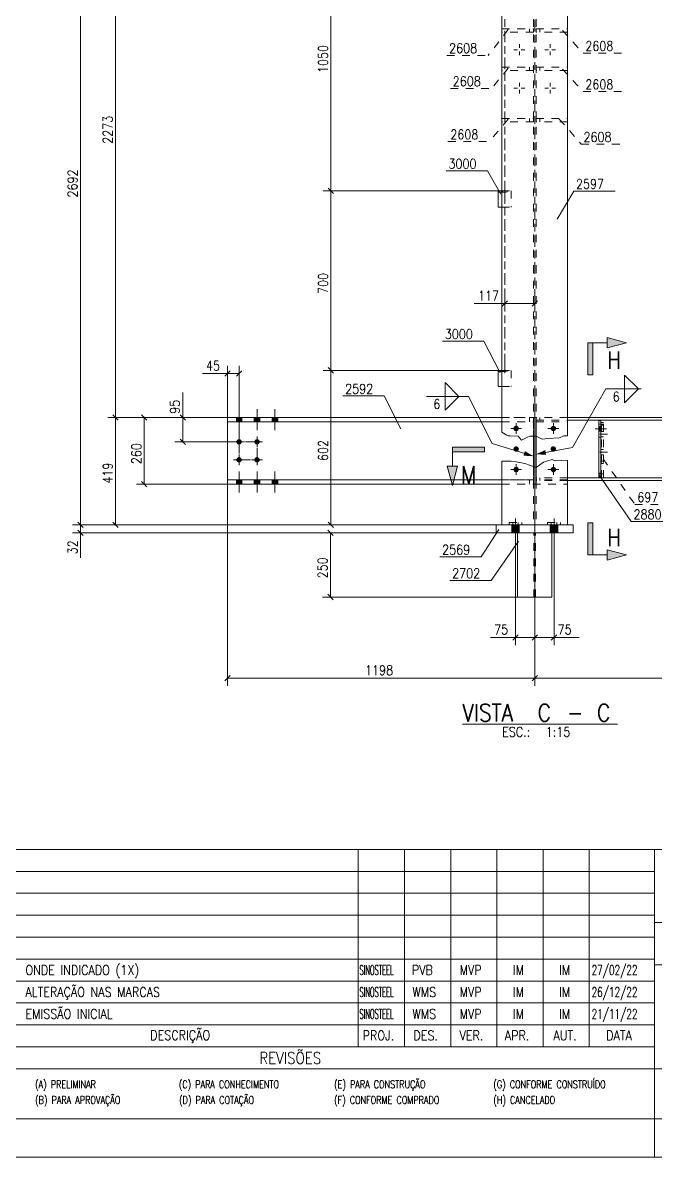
# Model space of a CAD drawing. Header units: millimetres. Extents: x 5 to 846, y 5 to 599.
# Drawn here: x 496.8 to 661.2, y 5 to 299.8 of the extents above; entities that cross this region are included whole.
import ezdxf

# ---------------------------------------------------------------- set-up
doc = ezdxf.new("R2010")
doc.units = ezdxf.units.MM
for name, pattern in [('XKITLINE00', [0]), ('XKITLINE02', [4, 2, -2]), ('XKITLINE06', [7, 3, -1, 2, -1])]:
    doc.linetypes.add(name, pattern=pattern)
for name, color, linetype, lineweight in [('Corte', 7, 'Continuous', 0), ('Cota', 4, 'Continuous', 0), ('Marca da peça', 2, 'Continuous', 0), ('Objeto gráfico', 3, 'Continuous', 0), ('Outro tipo de objeto', 7, 'Continuous', 0), ('Parafuso', 3, 'Continuous', 0), ('Peça', 2, 'Continuous', 0), ('Solda', 1, 'Continuous', 0)]:
    doc.layers.add(name, color=color, linetype=linetype, lineweight=lineweight)
doc.styles.add('ROMANS', font='ROMANS__.TTF')
doc.styles.add('SIMPLEX', font='SIMPLEX_.TTF')

msp = doc.modelspace()

# ---------------------------------------------------------------- hatches: boundary and pattern name
at = {"layer": 'Corte'}
for points in [[(644.92, 208.34), (643.67, 208.34), (643.67, 216.67)], [(644.92, 216.67), (644.92, 208.34), (643.67, 216.67)], [(653.67, 216.67), (648.67, 215.33), (648.67, 218.01)], [(608.46, 188.32), (608.46, 189.57), (616.79, 189.57)], [(616.79, 188.32), (608.46, 188.32), (616.79, 189.57)], [(608.46, 179.57), (607.12, 184.57), (609.8, 184.57)], [(644.92, 161.54), (643.67, 161.54), (643.67, 169.87)], [(644.92, 169.87), (644.92, 161.54), (643.67, 169.87)], [(653.67, 161.54), (648.67, 160.2), (648.67, 162.88)]]:
    msp.add_hatch(color=6, dxfattribs=at).paths.add_polyline_path(points, flags=17)
at = {"layer": 'Parafuso'}
for points in [[(552.31, 196.1), (552.31, 197.26), (553.71, 197.26), (553.71, 196.1)], [(552.31, 196.1), (552.31, 197.26), (553.71, 197.26), (553.71, 196.1)], [(556.98, 196.1), (556.98, 197.26), (558.38, 197.26), (558.38, 196.1)], [(556.98, 196.1), (556.98, 197.26), (558.38, 197.26), (558.38, 196.1)], [(561.65, 196.1), (561.65, 197.26), (563.05, 197.26), (563.05, 196.1)], [(561.65, 196.1), (561.65, 197.26), (563.05, 197.26), (563.05, 196.1)], [(624.31, 194.42), (624.32, 194.46), (624.32, 194.49), (624.33, 194.53), (624.33, 194.56), (624.34, 194.59), (624.35, 194.63), (624.37, 194.66), (624.38, 194.69), (624.4, 194.72), (624.41, 194.75), (624.43, 194.78), (624.45, 194.81), (624.47, 194.83), (624.49, 194.86), (624.52, 194.88), (624.54, 194.91), (624.57, 194.93), (624.6, 194.95), (624.62, 194.97), (624.65, 194.99), (624.68, 195.01), (624.71, 195.02), (624.75, 195.04), (624.78, 195.05), (624.81, 195.06), (624.84, 195.07), (624.88, 195.08), (624.91, 195.08), (624.94, 195.09), (624.98, 195.09), (625.01, 195.09), (625.05, 195.09), (625.08, 195.09), (625.12, 195.08), (625.15, 195.08), (625.18, 195.07), (625.22, 195.06), (625.25, 195.05), (625.28, 195.04), (625.31, 195.02), (625.34, 195.01), (625.37, 194.99), (625.4, 194.97), (625.43, 194.95), (625.46, 194.93), (625.48, 194.91), (625.51, 194.88), (625.53, 194.86), (625.55, 194.83), (625.58, 194.81), (625.6, 194.78), (625.61, 194.75), (625.63, 194.72), (625.65, 194.69), (625.66, 194.66), (625.67, 194.63), (625.68, 194.59), (625.69, 194.56), (625.7, 194.53), (625.71, 194.49), (625.71, 194.46), (625.71, 194.42), (625.71, 194.39), (625.71, 194.36), (625.71, 194.32), (625.71, 194.29), (625.7, 194.25), (625.69, 194.22), (625.68, 194.19), (625.67, 194.15), (625.66, 194.12), (625.65, 194.09), (625.63, 194.06), (625.61, 194.03), (625.6, 194), (625.58, 193.97), (625.55, 193.95), (625.53, 193.92), (625.51, 193.89), (625.48, 193.87), (625.46, 193.85), (625.43, 193.83), (625.4, 193.81), (625.37, 193.79), (625.34, 193.77), (625.31, 193.76), (625.28, 193.74), (625.25, 193.73), (625.22, 193.72), (625.18, 193.71), (625.15, 193.7), (625.12, 193.7), (625.08, 193.69), (625.05, 193.69), (625.01, 193.69), (624.98, 193.69), (624.94, 193.69), (624.91, 193.7), (624.88, 193.7), (624.84, 193.71), (624.81, 193.72), (624.78, 193.73), (624.75, 193.74), (624.71, 193.76), (624.68, 193.77), (624.65, 193.79), (624.62, 193.81), (624.6, 193.83), (624.57, 193.85), (624.54, 193.87), (624.52, 193.89), (624.49, 193.92), (624.47, 193.95), (624.45, 193.97), (624.43, 194), (624.41, 194.03), (624.4, 194.06), (624.38, 194.09), (624.37, 194.12), (624.35, 194.15), (624.34, 194.19), (624.33, 194.22), (624.33, 194.25), (624.32, 194.29), (624.32, 194.32), (624.31, 194.36), (624.31, 194.39)], [(633.98, 194.42), (633.98, 194.46), (633.99, 194.49), (633.99, 194.53), (634, 194.56), (634.01, 194.59), (634.02, 194.63), (634.03, 194.66), (634.05, 194.69), (634.06, 194.72), (634.08, 194.75), (634.1, 194.78), (634.12, 194.81), (634.14, 194.83), (634.16, 194.86), (634.19, 194.88), (634.21, 194.91), (634.24, 194.93), (634.26, 194.95), (634.29, 194.97), (634.32, 194.99), (634.35, 195.01), (634.38, 195.02), (634.41, 195.04), (634.44, 195.05), (634.48, 195.06), (634.51, 195.07), (634.54, 195.08), (634.58, 195.08), (634.61, 195.09), (634.65, 195.09), (634.68, 195.09), (634.71, 195.09), (634.75, 195.09), (634.78, 195.08), (634.82, 195.08), (634.85, 195.07), (634.88, 195.06), (634.92, 195.05), (634.95, 195.04), (634.98, 195.02), (635.01, 195.01), (635.04, 194.99), (635.07, 194.97), (635.1, 194.95), (635.12, 194.93), (635.15, 194.91), (635.18, 194.88), (635.2, 194.86), (635.22, 194.83), (635.24, 194.81), (635.26, 194.78), (635.28, 194.75), (635.3, 194.72), (635.31, 194.69), (635.33, 194.66), (635.34, 194.63), (635.35, 194.59), (635.36, 194.56), (635.37, 194.53), (635.37, 194.49), (635.38, 194.46), (635.38, 194.42), (635.38, 194.39), (635.38, 194.36), (635.38, 194.32), (635.37, 194.29), (635.37, 194.25), (635.36, 194.22), (635.35, 194.19), (635.34, 194.15), (635.33, 194.12), (635.31, 194.09), (635.3, 194.06), (635.28, 194.03), (635.26, 194), (635.24, 193.97), (635.22, 193.95), (635.2, 193.92), (635.18, 193.89), (635.15, 193.87), (635.12, 193.85), (635.1, 193.83), (635.07, 193.81), (635.04, 193.79), (635.01, 193.77), (634.98, 193.76), (634.95, 193.74), (634.92, 193.73), (634.88, 193.72), (634.85, 193.71), (634.82, 193.7), (634.78, 193.7), (634.75, 193.69), (634.71, 193.69), (634.68, 193.69), (634.65, 193.69), (634.61, 193.69), (634.58, 193.7), (634.54, 193.7), (634.51, 193.71), (634.48, 193.72), (634.44, 193.73), (634.41, 193.74), (634.38, 193.76), (634.35, 193.77), (634.32, 193.79), (634.29, 193.81), (634.26, 193.83), (634.24, 193.85), (634.21, 193.87), (634.19, 193.89), (634.16, 193.92), (634.14, 193.95), (634.12, 193.97), (634.1, 194), (634.08, 194.03), (634.06, 194.06), (634.05, 194.09), (634.03, 194.12), (634.02, 194.15), (634.01, 194.19), (634, 194.22), (633.99, 194.25), (633.99, 194.29), (633.98, 194.32), (633.98, 194.36), (633.98, 194.39)], [(647.05, 193.72), (646.51, 193.72), (646.51, 194.92), (647.05, 194.92)], [(553.05, 191.62), (553.08, 191.62), (553.12, 191.62), (553.15, 191.61), (553.18, 191.6), (553.22, 191.59), (553.25, 191.58), (553.28, 191.57), (553.31, 191.56), (553.34, 191.54), (553.37, 191.52), (553.4, 191.5), (553.43, 191.49), (553.46, 191.46), (553.48, 191.44), (553.51, 191.42), (553.53, 191.39), (553.55, 191.37), (553.58, 191.34), (553.6, 191.31), (553.61, 191.28), (553.63, 191.25), (553.65, 191.22), (553.66, 191.19), (553.67, 191.16), (553.68, 191.13), (553.69, 191.09), (553.7, 191.06), (553.71, 191.03), (553.71, 190.99), (553.71, 190.96), (553.71, 190.92), (553.71, 190.89), (553.71, 190.85), (553.71, 190.82), (553.7, 190.79), (553.69, 190.75), (553.68, 190.72), (553.67, 190.69), (553.66, 190.65), (553.65, 190.62), (553.63, 190.59), (553.61, 190.56), (553.6, 190.53), (553.58, 190.51), (553.55, 190.48), (553.53, 190.45), (553.51, 190.43), (553.48, 190.4), (553.46, 190.38), (553.43, 190.36), (553.4, 190.34), (553.37, 190.32), (553.34, 190.31), (553.31, 190.29), (553.28, 190.28), (553.25, 190.26), (553.22, 190.25), (553.18, 190.24), (553.15, 190.24), (553.12, 190.23), (553.08, 190.23), (553.05, 190.22), (553.01, 190.22), (552.98, 190.22), (552.94, 190.23), (552.91, 190.23), (552.88, 190.24), (552.84, 190.24), (552.81, 190.25), (552.78, 190.26), (552.75, 190.28), (552.71, 190.29), (552.68, 190.31), (552.65, 190.32), (552.62, 190.34), (552.6, 190.36), (552.57, 190.38), (552.54, 190.4), (552.52, 190.43), (552.49, 190.45), (552.47, 190.48), (552.45, 190.51), (552.43, 190.53), (552.41, 190.56), (552.4, 190.59), (552.38, 190.62), (552.37, 190.65), (552.35, 190.69), (552.34, 190.72), (552.33, 190.75), (552.33, 190.79), (552.32, 190.82), (552.32, 190.85), (552.31, 190.89), (552.31, 190.92), (552.31, 190.96), (552.32, 190.99), (552.32, 191.03), (552.33, 191.06), (552.33, 191.09), (552.34, 191.13), (552.35, 191.16), (552.37, 191.19), (552.38, 191.22), (552.4, 191.25), (552.41, 191.28), (552.43, 191.31), (552.45, 191.34), (552.47, 191.37), (552.49, 191.39), (552.52, 191.42), (552.54, 191.44), (552.57, 191.46), (552.6, 191.49), (552.62, 191.5), (552.65, 191.52), (552.68, 191.54), (552.71, 191.56), (552.75, 191.57), (552.78, 191.58), (552.81, 191.59), (552.84, 191.6), (552.88, 191.61), (552.91, 191.62), (552.94, 191.62), (552.98, 191.62), (553.01, 191.62)], [(557.71, 191.62), (557.75, 191.62), (557.78, 191.62), (557.82, 191.61), (557.85, 191.6), (557.88, 191.59), (557.92, 191.58), (557.95, 191.57), (557.98, 191.56), (558.01, 191.54), (558.04, 191.52), (558.07, 191.5), (558.1, 191.49), (558.12, 191.46), (558.15, 191.44), (558.18, 191.42), (558.2, 191.39), (558.22, 191.37), (558.24, 191.34), (558.26, 191.31), (558.28, 191.28), (558.3, 191.25), (558.31, 191.22), (558.33, 191.19), (558.34, 191.16), (558.35, 191.13), (558.36, 191.09), (558.37, 191.06), (558.37, 191.03), (558.38, 190.99), (558.38, 190.96), (558.38, 190.92), (558.38, 190.89), (558.38, 190.85), (558.37, 190.82), (558.37, 190.79), (558.36, 190.75), (558.35, 190.72), (558.34, 190.69), (558.33, 190.65), (558.31, 190.62), (558.3, 190.59), (558.28, 190.56), (558.26, 190.53), (558.24, 190.51), (558.22, 190.48), (558.2, 190.45), (558.18, 190.43), (558.15, 190.4), (558.12, 190.38), (558.1, 190.36), (558.07, 190.34), (558.04, 190.32), (558.01, 190.31), (557.98, 190.29), (557.95, 190.28), (557.92, 190.26), (557.88, 190.25), (557.85, 190.24), (557.82, 190.24), (557.78, 190.23), (557.75, 190.23), (557.71, 190.22), (557.68, 190.22), (557.65, 190.22), (557.61, 190.23), (557.58, 190.23), (557.54, 190.24), (557.51, 190.24), (557.48, 190.25), (557.44, 190.26), (557.41, 190.28), (557.38, 190.29), (557.35, 190.31), (557.32, 190.32), (557.29, 190.34), (557.26, 190.36), (557.24, 190.38), (557.21, 190.4), (557.19, 190.43), (557.16, 190.45), (557.14, 190.48), (557.12, 190.51), (557.1, 190.53), (557.08, 190.56), (557.06, 190.59), (557.05, 190.62), (557.03, 190.65), (557.02, 190.69), (557.01, 190.72), (557, 190.75), (556.99, 190.79), (556.99, 190.82), (556.98, 190.85), (556.98, 190.89), (556.98, 190.92), (556.98, 190.96), (556.98, 190.99), (556.99, 191.03), (556.99, 191.06), (557, 191.09), (557.01, 191.13), (557.02, 191.16), (557.03, 191.19), (557.05, 191.22), (557.06, 191.25), (557.08, 191.28), (557.1, 191.31), (557.12, 191.34), (557.14, 191.37), (557.16, 191.39), (557.19, 191.42), (557.21, 191.44), (557.24, 191.46), (557.26, 191.49), (557.29, 191.5), (557.32, 191.52), (557.35, 191.54), (557.38, 191.56), (557.41, 191.57), (557.44, 191.58), (557.48, 191.59), (557.51, 191.6), (557.54, 191.61), (557.58, 191.62), (557.61, 191.62), (557.65, 191.62), (557.68, 191.62)], [(624.31, 189.09), (624.32, 189.12), (624.32, 189.16), (624.33, 189.19), (624.33, 189.23), (624.34, 189.26), (624.35, 189.29), (624.37, 189.32), (624.38, 189.36), (624.4, 189.39), (624.41, 189.42), (624.43, 189.44), (624.45, 189.47), (624.47, 189.5), (624.49, 189.53), (624.52, 189.55), (624.54, 189.57), (624.57, 189.6), (624.6, 189.62), (624.62, 189.64), (624.65, 189.66), (624.68, 189.67), (624.71, 189.69), (624.75, 189.7), (624.78, 189.72), (624.81, 189.73), (624.84, 189.74), (624.88, 189.74), (624.91, 189.75), (624.94, 189.75), (624.98, 189.76), (625.01, 189.76), (625.05, 189.76), (625.08, 189.75), (625.12, 189.75), (625.15, 189.74), (625.18, 189.74), (625.22, 189.73), (625.25, 189.72), (625.28, 189.7), (625.31, 189.69), (625.34, 189.67), (625.37, 189.66), (625.4, 189.64), (625.43, 189.62), (625.46, 189.6), (625.48, 189.57), (625.51, 189.55), (625.53, 189.53), (625.55, 189.5), (625.58, 189.47), (625.6, 189.44), (625.61, 189.42), (625.63, 189.39), (625.65, 189.36), (625.66, 189.32), (625.67, 189.29), (625.68, 189.26), (625.69, 189.23), (625.7, 189.19), (625.71, 189.16), (625.71, 189.12), (625.71, 189.09), (625.71, 189.06), (625.71, 189.02), (625.71, 188.99), (625.71, 188.95), (625.7, 188.92), (625.69, 188.89), (625.68, 188.85), (625.67, 188.82), (625.66, 188.79), (625.65, 188.76), (625.63, 188.73), (625.61, 188.7), (625.6, 188.67), (625.58, 188.64), (625.55, 188.61), (625.53, 188.59), (625.51, 188.56), (625.48, 188.54), (625.46, 188.51), (625.43, 188.49), (625.4, 188.47), (625.37, 188.46), (625.34, 188.44), (625.31, 188.42), (625.28, 188.41), (625.25, 188.4), (625.22, 188.39), (625.18, 188.38), (625.15, 188.37), (625.12, 188.36), (625.08, 188.36), (625.05, 188.36), (625.01, 188.36), (624.98, 188.36), (624.94, 188.36), (624.91, 188.36), (624.88, 188.37), (624.84, 188.38), (624.81, 188.39), (624.78, 188.4), (624.75, 188.41), (624.71, 188.42), (624.68, 188.44), (624.65, 188.46), (624.62, 188.47), (624.6, 188.49), (624.57, 188.51), (624.54, 188.54), (624.52, 188.56), (624.49, 188.59), (624.47, 188.61), (624.45, 188.64), (624.43, 188.67), (624.41, 188.7), (624.4, 188.73), (624.38, 188.76), (624.37, 188.79), (624.35, 188.82), (624.34, 188.85), (624.33, 188.89), (624.33, 188.92), (624.32, 188.95), (624.32, 188.99), (624.31, 189.02), (624.31, 189.06)], [(633.98, 189.09), (633.98, 189.12), (633.99, 189.16), (633.99, 189.19), (634, 189.23), (634.01, 189.26), (634.02, 189.29), (634.03, 189.32), (634.05, 189.36), (634.06, 189.39), (634.08, 189.42), (634.1, 189.44), (634.12, 189.47), (634.14, 189.5), (634.16, 189.53), (634.19, 189.55), (634.21, 189.57), (634.24, 189.6), (634.26, 189.62), (634.29, 189.64), (634.32, 189.66), (634.35, 189.67), (634.38, 189.69), (634.41, 189.7), (634.44, 189.72), (634.48, 189.73), (634.51, 189.74), (634.54, 189.74), (634.58, 189.75), (634.61, 189.75), (634.65, 189.76), (634.68, 189.76), (634.71, 189.76), (634.75, 189.75), (634.78, 189.75), (634.82, 189.74), (634.85, 189.74), (634.88, 189.73), (634.92, 189.72), (634.95, 189.7), (634.98, 189.69), (635.01, 189.67), (635.04, 189.66), (635.07, 189.64), (635.1, 189.62), (635.12, 189.6), (635.15, 189.57), (635.18, 189.55), (635.2, 189.53), (635.22, 189.5), (635.24, 189.47), (635.26, 189.44), (635.28, 189.42), (635.3, 189.39), (635.31, 189.36), (635.33, 189.32), (635.34, 189.29), (635.35, 189.26), (635.36, 189.23), (635.37, 189.19), (635.37, 189.16), (635.38, 189.12), (635.38, 189.09), (635.38, 189.06), (635.38, 189.02), (635.38, 188.99), (635.37, 188.95), (635.37, 188.92), (635.36, 188.89), (635.35, 188.85), (635.34, 188.82), (635.33, 188.79), (635.31, 188.76), (635.3, 188.73), (635.28, 188.7), (635.26, 188.67), (635.24, 188.64), (635.22, 188.61), (635.2, 188.59), (635.18, 188.56), (635.15, 188.54), (635.12, 188.51), (635.1, 188.49), (635.07, 188.47), (635.04, 188.46), (635.01, 188.44), (634.98, 188.42), (634.95, 188.41), (634.92, 188.4), (634.88, 188.39), (634.85, 188.38), (634.82, 188.37), (634.78, 188.36), (634.75, 188.36), (634.71, 188.36), (634.68, 188.36), (634.65, 188.36), (634.61, 188.36), (634.58, 188.36), (634.54, 188.37), (634.51, 188.38), (634.48, 188.39), (634.44, 188.4), (634.41, 188.41), (634.38, 188.42), (634.35, 188.44), (634.32, 188.46), (634.29, 188.47), (634.26, 188.49), (634.24, 188.51), (634.21, 188.54), (634.19, 188.56), (634.16, 188.59), (634.14, 188.61), (634.12, 188.64), (634.1, 188.67), (634.08, 188.7), (634.06, 188.73), (634.05, 188.76), (634.03, 188.79), (634.02, 188.82), (634.01, 188.85), (634, 188.89), (633.99, 188.92), (633.99, 188.95), (633.98, 188.99), (633.98, 189.02), (633.98, 189.06)], [(553.05, 186.96), (553.08, 186.95), (553.12, 186.95), (553.15, 186.94), (553.18, 186.94), (553.22, 186.93), (553.25, 186.92), (553.28, 186.9), (553.31, 186.89), (553.34, 186.87), (553.37, 186.86), (553.4, 186.84), (553.43, 186.82), (553.46, 186.8), (553.48, 186.77), (553.51, 186.75), (553.53, 186.73), (553.55, 186.7), (553.58, 186.67), (553.6, 186.64), (553.61, 186.62), (553.63, 186.59), (553.65, 186.56), (553.66, 186.52), (553.67, 186.49), (553.68, 186.46), (553.69, 186.43), (553.7, 186.39), (553.71, 186.36), (553.71, 186.32), (553.71, 186.29), (553.71, 186.26), (553.71, 186.22), (553.71, 186.19), (553.71, 186.15), (553.7, 186.12), (553.69, 186.09), (553.68, 186.05), (553.67, 186.02), (553.66, 185.99), (553.65, 185.96), (553.63, 185.93), (553.61, 185.9), (553.6, 185.87), (553.58, 185.84), (553.55, 185.81), (553.53, 185.79), (553.51, 185.76), (553.48, 185.74), (553.46, 185.71), (553.43, 185.69), (553.4, 185.67), (553.37, 185.66), (553.34, 185.64), (553.31, 185.62), (553.28, 185.61), (553.25, 185.6), (553.22, 185.59), (553.18, 185.58), (553.15, 185.57), (553.12, 185.56), (553.08, 185.56), (553.05, 185.56), (553.01, 185.56), (552.98, 185.56), (552.94, 185.56), (552.91, 185.56), (552.88, 185.57), (552.84, 185.58), (552.81, 185.59), (552.78, 185.6), (552.75, 185.61), (552.71, 185.62), (552.68, 185.64), (552.65, 185.66), (552.62, 185.67), (552.6, 185.69), (552.57, 185.71), (552.54, 185.74), (552.52, 185.76), (552.49, 185.79), (552.47, 185.81), (552.45, 185.84), (552.43, 185.87), (552.41, 185.9), (552.4, 185.93), (552.38, 185.96), (552.37, 185.99), (552.35, 186.02), (552.34, 186.05), (552.33, 186.09), (552.33, 186.12), (552.32, 186.15), (552.32, 186.19), (552.31, 186.22), (552.31, 186.26), (552.31, 186.29), (552.32, 186.32), (552.32, 186.36), (552.33, 186.39), (552.33, 186.43), (552.34, 186.46), (552.35, 186.49), (552.37, 186.52), (552.38, 186.56), (552.4, 186.59), (552.41, 186.62), (552.43, 186.64), (552.45, 186.67), (552.47, 186.7), (552.49, 186.73), (552.52, 186.75), (552.54, 186.77), (552.57, 186.8), (552.6, 186.82), (552.62, 186.84), (552.65, 186.86), (552.68, 186.87), (552.71, 186.89), (552.75, 186.9), (552.78, 186.92), (552.81, 186.93), (552.84, 186.94), (552.88, 186.94), (552.91, 186.95), (552.94, 186.95), (552.98, 186.96), (553.01, 186.96)], [(557.71, 186.96), (557.75, 186.95), (557.78, 186.95), (557.82, 186.94), (557.85, 186.94), (557.88, 186.93), (557.92, 186.92), (557.95, 186.9), (557.98, 186.89), (558.01, 186.87), (558.04, 186.86), (558.07, 186.84), (558.1, 186.82), (558.12, 186.8), (558.15, 186.77), (558.18, 186.75), (558.2, 186.73), (558.22, 186.7), (558.24, 186.67), (558.26, 186.64), (558.28, 186.62), (558.3, 186.59), (558.31, 186.56), (558.33, 186.52), (558.34, 186.49), (558.35, 186.46), (558.36, 186.43), (558.37, 186.39), (558.37, 186.36), (558.38, 186.32), (558.38, 186.29), (558.38, 186.26), (558.38, 186.22), (558.38, 186.19), (558.37, 186.15), (558.37, 186.12), (558.36, 186.09), (558.35, 186.05), (558.34, 186.02), (558.33, 185.99), (558.31, 185.96), (558.3, 185.93), (558.28, 185.9), (558.26, 185.87), (558.24, 185.84), (558.22, 185.81), (558.2, 185.79), (558.18, 185.76), (558.15, 185.74), (558.12, 185.71), (558.1, 185.69), (558.07, 185.67), (558.04, 185.66), (558.01, 185.64), (557.98, 185.62), (557.95, 185.61), (557.92, 185.6), (557.88, 185.59), (557.85, 185.58), (557.82, 185.57), (557.78, 185.56), (557.75, 185.56), (557.71, 185.56), (557.68, 185.56), (557.65, 185.56), (557.61, 185.56), (557.58, 185.56), (557.54, 185.57), (557.51, 185.58), (557.48, 185.59), (557.44, 185.6), (557.41, 185.61), (557.38, 185.62), (557.35, 185.64), (557.32, 185.66), (557.29, 185.67), (557.26, 185.69), (557.24, 185.71), (557.21, 185.74), (557.19, 185.76), (557.16, 185.79), (557.14, 185.81), (557.12, 185.84), (557.1, 185.87), (557.08, 185.9), (557.06, 185.93), (557.05, 185.96), (557.03, 185.99), (557.02, 186.02), (557.01, 186.05), (557, 186.09), (556.99, 186.12), (556.99, 186.15), (556.98, 186.19), (556.98, 186.22), (556.98, 186.26), (556.98, 186.29), (556.98, 186.32), (556.99, 186.36), (556.99, 186.39), (557, 186.43), (557.01, 186.46), (557.02, 186.49), (557.03, 186.52), (557.05, 186.56), (557.06, 186.59), (557.08, 186.62), (557.1, 186.64), (557.12, 186.67), (557.14, 186.7), (557.16, 186.73), (557.19, 186.75), (557.21, 186.77), (557.24, 186.8), (557.26, 186.82), (557.29, 186.84), (557.32, 186.86), (557.35, 186.87), (557.38, 186.89), (557.41, 186.9), (557.44, 186.92), (557.48, 186.93), (557.51, 186.94), (557.54, 186.94), (557.58, 186.95), (557.61, 186.95), (557.65, 186.96), (557.68, 186.96)], [(624.31, 183.76), (624.32, 183.79), (624.32, 183.83), (624.33, 183.86), (624.33, 183.89), (624.34, 183.93), (624.35, 183.96), (624.37, 183.99), (624.38, 184.02), (624.4, 184.05), (624.41, 184.08), (624.43, 184.11), (624.45, 184.14), (624.47, 184.17), (624.49, 184.19), (624.52, 184.22), (624.54, 184.24), (624.57, 184.26), (624.6, 184.29), (624.62, 184.3), (624.65, 184.32), (624.68, 184.34), (624.71, 184.36), (624.75, 184.37), (624.78, 184.38), (624.81, 184.39), (624.84, 184.4), (624.88, 184.41), (624.91, 184.42), (624.94, 184.42), (624.98, 184.42), (625.01, 184.42), (625.05, 184.42), (625.08, 184.42), (625.12, 184.42), (625.15, 184.41), (625.18, 184.4), (625.22, 184.39), (625.25, 184.38), (625.28, 184.37), (625.31, 184.36), (625.34, 184.34), (625.37, 184.32), (625.4, 184.3), (625.43, 184.29), (625.46, 184.26), (625.48, 184.24), (625.51, 184.22), (625.53, 184.19), (625.55, 184.17), (625.58, 184.14), (625.6, 184.11), (625.61, 184.08), (625.63, 184.05), (625.65, 184.02), (625.66, 183.99), (625.67, 183.96), (625.68, 183.93), (625.69, 183.89), (625.7, 183.86), (625.71, 183.83), (625.71, 183.79), (625.71, 183.76), (625.71, 183.72), (625.71, 183.69), (625.71, 183.65), (625.71, 183.62), (625.7, 183.59), (625.69, 183.55), (625.68, 183.52), (625.67, 183.49), (625.66, 183.45), (625.65, 183.42), (625.63, 183.39), (625.61, 183.36), (625.6, 183.33), (625.58, 183.31), (625.55, 183.28), (625.53, 183.25), (625.51, 183.23), (625.48, 183.2), (625.46, 183.18), (625.43, 183.16), (625.4, 183.14), (625.37, 183.12), (625.34, 183.11), (625.31, 183.09), (625.28, 183.08), (625.25, 183.06), (625.22, 183.05), (625.18, 183.04), (625.15, 183.04), (625.12, 183.03), (625.08, 183.03), (625.05, 183.02), (625.01, 183.02), (624.98, 183.02), (624.94, 183.03), (624.91, 183.03), (624.88, 183.04), (624.84, 183.04), (624.81, 183.05), (624.78, 183.06), (624.75, 183.08), (624.71, 183.09), (624.68, 183.11), (624.65, 183.12), (624.62, 183.14), (624.6, 183.16), (624.57, 183.18), (624.54, 183.2), (624.52, 183.23), (624.49, 183.25), (624.47, 183.28), (624.45, 183.31), (624.43, 183.33), (624.41, 183.36), (624.4, 183.39), (624.38, 183.42), (624.37, 183.45), (624.35, 183.49), (624.34, 183.52), (624.33, 183.55), (624.33, 183.59), (624.32, 183.62), (624.32, 183.65), (624.31, 183.69), (624.31, 183.72)], [(633.98, 183.76), (633.98, 183.79), (633.99, 183.83), (633.99, 183.86), (634, 183.89), (634.01, 183.93), (634.02, 183.96), (634.03, 183.99), (634.05, 184.02), (634.06, 184.05), (634.08, 184.08), (634.1, 184.11), (634.12, 184.14), (634.14, 184.17), (634.16, 184.19), (634.19, 184.22), (634.21, 184.24), (634.24, 184.26), (634.26, 184.29), (634.29, 184.3), (634.32, 184.32), (634.35, 184.34), (634.38, 184.36), (634.41, 184.37), (634.44, 184.38), (634.48, 184.39), (634.51, 184.4), (634.54, 184.41), (634.58, 184.42), (634.61, 184.42), (634.65, 184.42), (634.68, 184.42), (634.71, 184.42), (634.75, 184.42), (634.78, 184.42), (634.82, 184.41), (634.85, 184.4), (634.88, 184.39), (634.92, 184.38), (634.95, 184.37), (634.98, 184.36), (635.01, 184.34), (635.04, 184.32), (635.07, 184.3), (635.1, 184.29), (635.12, 184.26), (635.15, 184.24), (635.18, 184.22), (635.2, 184.19), (635.22, 184.17), (635.24, 184.14), (635.26, 184.11), (635.28, 184.08), (635.3, 184.05), (635.31, 184.02), (635.33, 183.99), (635.34, 183.96), (635.35, 183.93), (635.36, 183.89), (635.37, 183.86), (635.37, 183.83), (635.38, 183.79), (635.38, 183.76), (635.38, 183.72), (635.38, 183.69), (635.38, 183.65), (635.37, 183.62), (635.37, 183.59), (635.36, 183.55), (635.35, 183.52), (635.34, 183.49), (635.33, 183.45), (635.31, 183.42), (635.3, 183.39), (635.28, 183.36), (635.26, 183.33), (635.24, 183.31), (635.22, 183.28), (635.2, 183.25), (635.18, 183.23), (635.15, 183.2), (635.12, 183.18), (635.1, 183.16), (635.07, 183.14), (635.04, 183.12), (635.01, 183.11), (634.98, 183.09), (634.95, 183.08), (634.92, 183.06), (634.88, 183.05), (634.85, 183.04), (634.82, 183.04), (634.78, 183.03), (634.75, 183.03), (634.71, 183.02), (634.68, 183.02), (634.65, 183.02), (634.61, 183.03), (634.58, 183.03), (634.54, 183.04), (634.51, 183.04), (634.48, 183.05), (634.44, 183.06), (634.41, 183.08), (634.38, 183.09), (634.35, 183.11), (634.32, 183.12), (634.29, 183.14), (634.26, 183.16), (634.24, 183.18), (634.21, 183.2), (634.19, 183.23), (634.16, 183.25), (634.14, 183.28), (634.12, 183.31), (634.1, 183.33), (634.08, 183.36), (634.06, 183.39), (634.05, 183.42), (634.03, 183.45), (634.02, 183.49), (634.01, 183.52), (634, 183.55), (633.99, 183.59), (633.99, 183.62), (633.98, 183.65), (633.98, 183.69), (633.98, 183.72)], [(552.31, 179.92), (552.31, 181.08), (553.71, 181.08), (553.71, 179.92)], [(552.31, 179.92), (552.31, 181.08), (553.71, 181.08), (553.71, 179.92)], [(556.98, 179.92), (556.98, 181.08), (558.38, 181.08), (558.38, 179.92)], [(556.98, 179.92), (556.98, 181.08), (558.38, 181.08), (558.38, 179.92)], [(561.65, 179.92), (561.65, 181.08), (563.05, 181.08), (563.05, 179.92)], [(561.65, 179.92), (561.65, 181.08), (563.05, 181.08), (563.05, 179.92)], [(623.88, 167.26), (623.88, 169.36), (625.81, 169.36), (625.81, 167.26)], [(623.88, 167.26), (623.88, 169.36), (625.81, 169.36), (625.81, 167.26)], [(633.88, 167.26), (633.88, 169.36), (635.81, 169.36), (635.81, 167.26)], [(633.88, 167.26), (633.88, 169.36), (635.81, 169.36), (635.81, 167.26)]]:
    msp.add_hatch(color=7, dxfattribs=at).paths.add_polyline_path(points, flags=17)
at = {"layer": 'Solda'}
for points in [[(630.22, 187.71), (632.57, 188.77), (632.79, 187.54)], [(629.48, 187.19), (626.91, 187.33), (627.28, 188.53)]]:
    msp.add_hatch(color=7, dxfattribs=at).paths.add_polyline_path(points, flags=17)

# ---------------------------------------------------------------- linework, layer by layer
at = {"layer": 'Corte', "color": 6, "linetype": 'XKITLINE00', "lineweight": 0}
for p, q in [((643.67, 216.67), (648.67, 216.67)), ((643.67, 216.67), (643.67, 208.34)), ((644.92, 208.34), (644.92, 216.67)), ((653.67, 216.67), (648.67, 218.01)), ((648.67, 218.01), (648.67, 215.33)), ((653.67, 216.67), (648.67, 215.33)), ((643.67, 208.34), (644.92, 208.34)), ((608.46, 189.57), (616.79, 189.57)), ((608.46, 189.57), (608.46, 184.57)), ((616.79, 189.57), (616.79, 188.32)), ((616.79, 188.32), (608.46, 188.32)), ((607.12, 184.57), (609.8, 184.57)), ((608.46, 179.57), (607.12, 184.57)), ((608.46, 179.57), (609.8, 184.57)), ((643.67, 161.54), (643.67, 169.87)), ((643.67, 169.87), (644.92, 169.87)), ((644.92, 169.87), (644.92, 161.54)), ((653.67, 161.54), (648.67, 162.88)), ((648.67, 160.2), (648.67, 162.88)), ((643.67, 161.54), (648.67, 161.54)), ((653.67, 161.54), (648.67, 160.2))]:
    msp.add_line(p, q, dxfattribs=at)
at = {"layer": 'Cota', "color": 7, "linetype": 'XKITLINE00', "lineweight": 0}
for p, q in [((511.8, 169.36), (511.8, 348.79)), ((520.93, 197.26), (520.93, 348.79)), ((576.88, 256.16), (576.88, 326.17)), ((576.18, 256.87), (577.59, 255.45)), ((576.18, 256.87), (577.59, 255.45)), ((620.38, 256.16), (574.83, 256.16)), ((620.38, 256.16), (574.83, 256.16)), ((576.88, 209.49), (576.88, 256.16)), ((622.05, 230.37), (622.05, 224.89)), ((629.85, 230.37), (629.85, 224.89)), ((622.75, 227.6), (621.34, 226.18)), ((630.55, 227.6), (629.14, 226.18)), ((622.05, 226.89), (614.14, 226.89)), ((622.05, 226.89), (614.14, 226.89)), ((622.05, 226.89), (629.85, 226.89)), ((550.72, 209.37), (549.31, 207.95)), ((550.01, 196.68), (550.01, 210.71)), ((553.72, 209.37), (552.31, 207.95)), ((553.01, 190.92), (553.01, 210.71)), ((620.38, 209.49), (574.83, 209.49)), ((620.38, 209.49), (574.83, 209.49)), ((576.18, 210.2), (577.59, 208.79)), ((576.18, 210.2), (577.59, 208.79)), ((576.88, 169.36), (576.88, 209.49)), ((550.01, 208.66), (543.5, 208.66)), ((550.01, 208.66), (543.5, 208.66)), ((550.01, 208.66), (553.01, 208.66)), ((538.38, 197.26), (538.38, 203.77)), ((538.38, 197.26), (538.38, 203.77)), ((629.85, 204.77), (629.85, 127.53)), ((629.85, 204.77), (629.85, 127.53)), ((520.22, 197.96), (521.63, 196.55)), ((520.22, 197.96), (521.63, 196.55)), ((527.67, 197.96), (529.09, 196.55)), ((537.67, 197.96), (539.09, 196.55)), ((550.39, 197.26), (518.88, 197.26)), ((550.39, 197.26), (518.88, 197.26)), ((520.93, 169.36), (520.93, 197.26)), ((550.01, 197.26), (526.33, 197.26)), ((528.38, 179.92), (528.38, 197.26)), ((550.01, 197.26), (536.33, 197.26)), ((538.38, 190.92), (538.38, 197.26)), ((550.01, 196.68), (550.01, 127.53)), ((553.01, 190.92), (536.33, 190.92)), ((537.67, 191.63), (539.09, 190.22)), ((550.01, 179.92), (526.33, 179.92)), ((527.67, 180.63), (529.09, 179.22)), ((619.85, 169.36), (509.75, 169.36)), ((619.85, 169.36), (509.75, 169.36)), ((511.1, 170.06), (512.51, 168.65)), ((511.1, 170.06), (512.51, 168.65)), ((511.8, 167.26), (511.8, 169.36)), ((619.85, 169.36), (518.88, 169.36)), ((520.22, 170.06), (521.63, 168.65)), ((619.85, 169.36), (574.83, 169.36)), ((576.18, 170.06), (577.59, 168.65)), ((619.85, 167.26), (509.75, 167.26)), ((511.1, 167.96), (512.51, 166.55)), ((511.8, 167.26), (511.8, 160.74)), ((511.8, 167.26), (511.8, 160.74)), ((619.85, 167.26), (574.72, 167.26)), ((576.06, 167.96), (577.47, 166.55)), ((576.77, 150.59), (576.77, 167.26)), ((624.85, 165.59), (624.85, 138.1)), ((634.85, 165.59), (634.85, 138.1)), ((625.38, 150.59), (574.72, 150.59)), ((576.06, 151.3), (577.47, 149.88)), ((629.85, 150.59), (629.85, 138.1)), ((629.85, 150.59), (629.85, 138.1)), ((624.85, 140.1), (618.33, 140.1)), ((624.85, 140.1), (618.33, 140.1)), ((625.55, 140.81), (624.14, 139.4)), ((624.85, 140.1), (629.85, 140.1)), ((630.55, 140.81), (629.14, 139.4)), ((630.55, 140.81), (629.14, 139.4)), ((629.85, 140.1), (634.85, 140.1)), ((635.55, 140.81), (634.14, 139.4)), ((634.85, 140.1), (641.36, 140.1)), ((634.85, 140.1), (641.36, 140.1)), ((550.72, 130.24), (549.31, 128.82)), ((630.55, 130.24), (629.14, 128.82)), ((630.55, 130.24), (629.14, 128.82)), ((550.01, 129.53), (629.85, 129.53)), ((629.85, 129.53), (713.18, 129.53))]:
    msp.add_line(p, q, dxfattribs=at)
at = {"layer": 'Cota', "color": 3}
for p in [(576.88, 256.16), (576.88, 256.16), (622.05, 226.89), (629.85, 226.89), (576.88, 209.49), (576.88, 209.49), (550.01, 208.66), (553.01, 208.66), (520.93, 197.26), (520.93, 197.26), (528.38, 197.26), (538.38, 197.26), (538.38, 190.92), (528.38, 179.92), (511.8, 169.36), (511.8, 169.36), (520.93, 169.36), (576.88, 169.36), (511.8, 167.26), (576.77, 167.26), (576.77, 150.59), (624.85, 140.1), (629.85, 140.1), (629.85, 140.1), (634.85, 140.1), (550.01, 129.53), (629.85, 129.53), (629.85, 129.53)]:
    msp.add_point(p, dxfattribs=at)
at = {"layer": 'Marca da peça', "color": 7, "linetype": 'XKITLINE02', "lineweight": 0}
for p, q in [((622.97, 298.06), (617.72, 291.36)), ((637.05, 297.78), (642.38, 291.94)), ((642.38, 291.94), (653.12, 291.94)), ((606.98, 291.36), (617.72, 291.36)), ((622.97, 288.06), (618.67, 282.76)), ((637.05, 287.78), (642.38, 281.94)), ((607.93, 282.76), (618.67, 282.76)), ((642.38, 281.94), (653.12, 281.94)), ((622.97, 274.73), (618.04, 268.95)), ((636.22, 274.8), (641.91, 268.29)), ((607.3, 268.95), (618.04, 268.95)), ((641.91, 268.29), (652.65, 268.29)), ((647.6, 186.49), (655.88, 174.67)), ((655.88, 174.67), (664.23, 174.67))]:
    msp.add_line(p, q, dxfattribs=at)
at = {"layer": 'Marca da peça', "color": 7, "linetype": 'XKITLINE00', "lineweight": 0}
for p, q in [((606.81, 261.35), (617.56, 261.35)), ((621.07, 255.3), (617.56, 261.35)), ((635.7, 248.77), (639.96, 256.09)), ((639.96, 256.09), (650.7, 256.09)), ((605.86, 217.08), (616.6, 217.08)), ((620.86, 208.89), (616.6, 217.08)), ((579.97, 202.84), (590.71, 202.84)), ((595.02, 194.28), (590.71, 202.84)), ((646.56, 182.24), (654.92, 170.22)), ((620.53, 168.13), (615.91, 161.04)), ((654.92, 170.22), (665.66, 170.22)), ((625.61, 165.09), (618.51, 154.9)), ((605.17, 161.04), (615.91, 161.04)), ((607.77, 154.9), (618.51, 154.9))]:
    msp.add_line(p, q, dxfattribs=at)
at = {"layer": 'Objeto gráfico', "color": 7, "linetype": 'XKITLINE06', "lineweight": 0}
for p, q in [((629.85, 150.59), (629.85, 348.79)), ((622.05, 210.76), (622.05, 327.44)), ((557.68, 190.92), (553.01, 190.92)), ((553.01, 190.92), (553.01, 186.26)), ((557.68, 186.26), (557.68, 190.92)), ((553.01, 186.26), (557.68, 186.26))]:
    msp.add_line(p, q, dxfattribs=at)
at = {"layer": 'Objeto gráfico', "color": 4, "linetype": 'XKITLINE00', "lineweight": 0}
for p, q in [((621.31, 193.41), (622.55, 192.68)), ((622.55, 192.68), (622.94, 192.48)), ((622.94, 192.48), (623.35, 192.45)), ((623.35, 192.45), (625.51, 192.43)), ((625.51, 192.43), (626.37, 191.39)), ((626.37, 191.39), (627.79, 192.04)), ((627.79, 192.04), (628.57, 192.36)), ((628.57, 192.36), (630.2, 192.36)), ((629.5, 192.36), (629.49, 184.54)), ((630.2, 184.28), (630.2, 192.36)), ((630.2, 192.36), (631.76, 191.6)), ((631.76, 191.6), (633.2, 191.76)), ((633.2, 191.76), (636.24, 191.94)), ((636.24, 191.94), (637.42, 192.49)), ((637.42, 192.49), (638.38, 192.49)), ((623.72, 185.9), (621.31, 185.9)), ((625.03, 185.71), (623.72, 185.9)), ((634.39, 186.36), (632.12, 185.67)), ((635.04, 186.02), (634.39, 186.36)), ((638.38, 186.17), (635.04, 186.02)), ((627.3, 185.32), (625.03, 185.71)), ((630.2, 184.28), (627.3, 185.32)), ((632.12, 185.67), (630.2, 184.28))]:
    msp.add_line(p, q, dxfattribs=at)
at = {"layer": 'Outro tipo de objeto', "color": 1, "linetype": 'XKITLINE00', "lineweight": 0}
msp.add_line((611.09, 117.53), (651.36, 117.53), dxfattribs=at)
at = {"layer": 'Outro tipo de objeto', "color": 5, "linetype": 'XKITLINE00', "lineweight": 0}
for p, q in [((30, 85), (836, 85)), ((661, 15), (661, 85)), ((661, 66), (836, 66)), ((661, 55), (836, 55)), ((661, 28), (836, 28))]:
    msp.add_line(p, q, dxfattribs=at)
at = {"layer": 'Outro tipo de objeto', "color": 3, "linetype": 'XKITLINE00', "lineweight": 0}
for p, q in [((584, 85), (584, 33.7)), ((596, 85), (596, 33.7)), ((608, 85), (608, 33.7)), ((620, 85), (620, 33.7)), ((632, 85), (632, 33.7)), ((644, 85), (644, 33.7))]:
    msp.add_line(p, q, dxfattribs=at)
at = {"layer": 'Outro tipo de objeto', "color": 7, "linetype": 'XKITLINE00', "lineweight": 0}
for p, q in [((476, 79.3), (661, 79.3)), ((476, 73.6), (661, 73.6)), ((476, 67.9), (661, 67.9)), ((476, 62.2), (661, 62.2)), ((476, 56.5), (661, 56.5)), ((476, 50.8), (661, 50.8)), ((476, 45.1), (661, 45.1)), ((5.04, 5.04), (846, 5.04))]:
    msp.add_line(p, q, dxfattribs=at)
at = {"layer": 'Outro tipo de objeto', "color": 4, "linetype": 'XKITLINE00', "lineweight": 0}
for p, q in [((476, 39.4), (661, 39.4)), ((476, 33.7), (661, 33.7)), ((476, 28), (661, 28))]:
    msp.add_line(p, q, dxfattribs=at)
at = {"layer": 'Outro tipo de objeto', "color": 6, "linetype": 'XKITLINE00', "lineweight": 0}
msp.add_line((30, 15), (836, 15), dxfattribs=at)
at = {"layer": 'Outro tipo de objeto', "color": 2, "linetype": 'XKITLINE00', "lineweight": 0}
msp.add_line((661, 15), (661, 5), dxfattribs=at)
at = {"layer": 'Parafuso', "color": 7, "linetype": 'XKITLINE00', "lineweight": 0}
for p, q in [((624.45, 292.83), (625.38, 292.83)), ((625.85, 294.23), (625.85, 293.3)), ((625.85, 291.43), (625.85, 292.37)), ((627.25, 292.83), (626.31, 292.83)), ((632.45, 292.83), (633.38, 292.83)), ((633.85, 294.23), (633.85, 293.3)), ((633.85, 291.43), (633.85, 292.37)), ((635.25, 292.83), (634.31, 292.83)), ((625.85, 284.23), (625.85, 283.3)), ((633.85, 284.23), (633.85, 283.3)), ((624.45, 282.83), (625.38, 282.83)), ((625.85, 281.43), (625.85, 282.37)), ((627.25, 282.83), (626.31, 282.83)), ((632.45, 282.83), (633.38, 282.83)), ((633.85, 281.43), (633.85, 282.37)), ((635.25, 282.83), (634.31, 282.83)), ((553.01, 199.43), (553.01, 193.93)), ((553.01, 199.43), (553.01, 193.93)), ((557.68, 199.43), (557.68, 193.93)), ((557.68, 199.43), (557.68, 193.93)), ((562.35, 199.43), (562.35, 193.93)), ((562.35, 199.43), (562.35, 193.93)), ((552.31, 197.26), (552.31, 196.1)), ((552.31, 197.26), (552.31, 196.1)), ((553.71, 197.26), (553.71, 196.1)), ((553.71, 197.26), (553.71, 196.1)), ((556.98, 197.26), (556.98, 196.1)), ((556.98, 197.26), (556.98, 196.1)), ((558.38, 197.26), (558.38, 196.1)), ((558.38, 197.26), (558.38, 196.1)), ((561.65, 197.26), (561.65, 196.1)), ((561.65, 197.26), (561.65, 196.1)), ((563.05, 197.26), (563.05, 196.1)), ((563.05, 197.26), (563.05, 196.1)), ((625.01, 192.99), (625.01, 195.79)), ((634.68, 192.99), (634.68, 195.79)), ((647.05, 194.92), (646.51, 194.92)), ((553.01, 192.32), (553.01, 189.52)), ((557.68, 192.32), (557.68, 189.52)), ((623.61, 194.39), (626.41, 194.39)), ((633.28, 194.39), (636.08, 194.39)), ((648.51, 194.32), (645.54, 194.32)), ((647.05, 193.72), (646.51, 193.72)), ((551.61, 190.92), (554.41, 190.92)), ((556.28, 190.92), (559.08, 190.92)), ((551.61, 186.26), (554.41, 186.26)), ((553.01, 187.66), (553.01, 184.86)), ((556.28, 186.26), (559.08, 186.26)), ((557.68, 187.66), (557.68, 184.86)), ((553.01, 177.75), (553.01, 183.25)), ((553.01, 177.75), (553.01, 183.25)), ((557.68, 177.75), (557.68, 183.25)), ((557.68, 177.75), (557.68, 183.25)), ((562.35, 177.75), (562.35, 183.25)), ((562.35, 177.75), (562.35, 183.25)), ((623.61, 183.72), (626.41, 183.72)), ((625.01, 182.32), (625.01, 185.12)), ((633.28, 183.72), (636.08, 183.72)), ((634.68, 182.32), (634.68, 185.12)), ((552.31, 179.92), (552.31, 181.08)), ((552.31, 179.92), (552.31, 181.08)), ((553.71, 179.92), (553.71, 181.08)), ((553.71, 179.92), (553.71, 181.08)), ((556.98, 179.92), (556.98, 181.08)), ((556.98, 179.92), (556.98, 181.08)), ((558.38, 179.92), (558.38, 181.08)), ((558.38, 179.92), (558.38, 181.08)), ((561.65, 179.92), (561.65, 181.08)), ((561.65, 179.92), (561.65, 181.08)), ((563.05, 179.92), (563.05, 181.08)), ((563.05, 179.92), (563.05, 181.08)), ((624.85, 165.59), (624.85, 171.02)), ((624.85, 165.59), (624.85, 171.02)), ((634.85, 165.59), (634.85, 171.02)), ((634.85, 165.59), (634.85, 171.02)), ((623.88, 167.26), (623.88, 169.36)), ((623.88, 167.26), (623.88, 169.36)), ((625.81, 167.26), (625.81, 169.36)), ((625.81, 167.26), (625.81, 169.36)), ((633.88, 167.26), (633.88, 169.36)), ((633.88, 167.26), (633.88, 169.36)), ((635.81, 167.26), (635.81, 169.36)), ((635.81, 167.26), (635.81, 169.36))]:
    msp.add_line(p, q, dxfattribs=at)
at = {"layer": 'Parafuso', "color": 7, "linetype": 'XKITLINE02', "lineweight": 0}
for p, q in [((622.05, 257.43), (622.05, 254.89)), ((621.45, 256.16), (621.45, 255.84)), ((622.65, 256.16), (622.65, 255.84)), ((621.45, 209.49), (621.45, 209.18)), ((622.05, 210.76), (622.05, 208.22)), ((622.65, 209.49), (622.65, 209.18)), ((648.74, 192.92), (645.78, 192.92)), ((647.71, 193.62), (647.18, 193.62)), ((647.71, 192.22), (647.18, 192.22)), ((647.71, 188.96), (647.18, 188.96)), ((648.74, 188.26), (645.78, 188.26)), ((647.71, 187.56), (647.18, 187.56)), ((624.15, 169.99), (624.15, 169.36)), ((624.15, 169.99), (624.15, 169.36)), ((624.85, 169.99), (624.85, 169.36)), ((624.85, 169.99), (624.85, 169.36)), ((625.55, 169.99), (625.55, 169.36)), ((625.55, 169.99), (625.55, 169.36)), ((634.15, 169.99), (634.15, 169.36)), ((634.15, 169.99), (634.15, 169.36)), ((634.85, 169.99), (634.85, 169.36)), ((634.85, 169.99), (634.85, 169.36)), ((635.55, 169.99), (635.55, 169.36)), ((635.55, 169.99), (635.55, 169.36))]:
    msp.add_line(p, q, dxfattribs=at)
at = {"layer": 'Peça', "color": 7, "linetype": 'XKITLINE02', "lineweight": 0}
for p, q in [((629.49, 348.79), (629.49, 169.36)), ((630.2, 348.79), (630.2, 169.36)), ((621.31, 298.25), (629.49, 298.25)), ((621.31, 297.42), (621.31, 298.25)), ((628.49, 298.25), (628.49, 297.42)), ((629.49, 298.25), (629.49, 297.42)), ((630.2, 298.25), (638.38, 298.25)), ((630.2, 297.42), (630.2, 298.25)), ((631.2, 298.25), (631.2, 297.42)), ((638.38, 298.25), (638.38, 297.42)), ((629.49, 297.42), (621.31, 297.42)), ((638.38, 297.42), (630.2, 297.42)), ((621.31, 288.25), (629.49, 288.25)), ((621.31, 287.42), (621.31, 288.25)), ((629.49, 287.42), (621.31, 287.42)), ((628.49, 288.25), (628.49, 287.42)), ((629.49, 288.25), (629.49, 287.42)), ((630.2, 288.25), (638.38, 288.25)), ((630.2, 287.42), (630.2, 288.25)), ((638.38, 287.42), (630.2, 287.42)), ((631.2, 288.25), (631.2, 287.42)), ((638.38, 288.25), (638.38, 287.42)), ((621.31, 274.92), (629.49, 274.92)), ((621.31, 274.08), (621.31, 274.92)), ((628.49, 274.92), (628.49, 274.08)), ((629.49, 274.92), (629.49, 274.08)), ((630.2, 274.92), (638.38, 274.92)), ((630.2, 274.08), (630.2, 274.92)), ((631.2, 274.92), (631.2, 274.08)), ((638.38, 274.92), (638.38, 274.08)), ((629.49, 274.08), (621.31, 274.08)), ((638.38, 274.08), (630.2, 274.08)), ((620.38, 255.84), (623.71, 255.84)), ((621.31, 256.16), (623.71, 256.16)), ((623.71, 256.16), (623.71, 251.93)), ((621.31, 251.93), (623.71, 251.93)), ((621.31, 209.49), (623.71, 209.49)), ((623.71, 209.49), (623.71, 205.26)), ((620.38, 209.18), (623.71, 209.18)), ((621.31, 205.26), (623.71, 205.26)), ((621.31, 197.26), (621.31, 196.1)), ((621.31, 197.26), (629.5, 197.26)), ((638.38, 197.26), (621.31, 197.26)), ((621.31, 197.26), (621.31, 196.1)), ((621.31, 196.1), (629.5, 196.1)), ((621.31, 196.1), (629.49, 196.1)), ((628.5, 196.1), (628.5, 197.26)), ((629.49, 196.1), (629.49, 181.08)), ((629.5, 179.92), (629.5, 197.26)), ((630.2, 180.86), (630.2, 197.26)), ((638.38, 197.26), (630.2, 197.26)), ((630.2, 196.54), (638.38, 196.54)), ((630.2, 181.08), (630.2, 196.1)), ((630.2, 196.1), (638.38, 196.1)), ((631.2, 196.54), (631.2, 197.26)), ((638.38, 196.54), (638.38, 197.26)), ((638.38, 196.1), (638.38, 197.26)), ((646.51, 196.48), (646.51, 196.48)), ((646.51, 196.48), (647.05, 196.48)), ((646.51, 195.48), (647.05, 195.48)), ((647.05, 196.48), (647.05, 196.48)), ((647.18, 181.57), (647.18, 196.54)), ((647.71, 196.54), (647.18, 196.54)), ((647.18, 196.54), (647.71, 196.54)), ((647.18, 195.92), (647.71, 195.92)), ((647.71, 195.54), (647.18, 195.54)), ((647.71, 195.26), (647.18, 195.26)), ((647.18, 195.26), (647.71, 195.26)), ((647.71, 181.57), (647.71, 196.54)), ((647.71, 185.92), (647.18, 185.92)), ((647.18, 185.92), (647.71, 185.92)), ((647.18, 185.26), (647.71, 185.26)), ((621.31, 181.08), (621.31, 179.92)), ((621.31, 181.08), (629.5, 181.08)), ((629.49, 181.08), (621.31, 181.08)), ((621.31, 181.08), (621.31, 179.92)), ((621.31, 179.92), (629.5, 179.92)), ((621.31, 179.92), (638.38, 179.92)), ((628.5, 179.92), (628.5, 181.08)), ((638.38, 181.57), (630.2, 181.57)), ((638.38, 181.08), (630.2, 181.08)), ((638.38, 180.86), (630.2, 180.86)), ((631.2, 180.86), (631.2, 181.57)), ((638.38, 181.57), (638.38, 180.86)), ((638.38, 179.92), (638.38, 181.08)), ((646.51, 182.64), (647.05, 182.64)), ((647.05, 181.64), (646.51, 181.64)), ((647.18, 182.57), (647.71, 182.57)), ((647.71, 181.57), (647.18, 181.57)), ((621.31, 169.36), (638.38, 169.36)), ((623.18, 169.36), (623.18, 169.99)), ((623.18, 169.99), (623.24, 169.99)), ((623.18, 169.99), (626.51, 169.99)), ((623.18, 169.36), (623.18, 169.99)), ((623.18, 169.99), (623.24, 169.99)), ((623.18, 169.99), (626.51, 169.99)), ((626.51, 169.36), (623.18, 169.36)), ((626.51, 169.36), (623.18, 169.36)), ((624.85, 169.36), (624.85, 169.99)), ((624.85, 169.36), (624.85, 169.99)), ((626.51, 169.36), (626.51, 169.99)), ((626.51, 169.36), (626.51, 169.99)), ((633.18, 169.36), (633.18, 169.99)), ((633.18, 169.99), (633.24, 169.99)), ((633.18, 169.99), (636.51, 169.99)), ((633.18, 169.36), (633.18, 169.99)), ((633.18, 169.99), (633.24, 169.99)), ((633.18, 169.99), (636.51, 169.99)), ((636.51, 169.36), (633.18, 169.36)), ((636.51, 169.36), (633.18, 169.36)), ((634.85, 169.36), (634.85, 169.99)), ((634.85, 169.36), (634.85, 169.99)), ((636.51, 169.36), (636.51, 169.99)), ((636.51, 169.36), (636.51, 169.99)), ((634.31, 167.26), (625.38, 167.26)), ((629.63, 150.59), (629.63, 167.26)), ((630.06, 150.59), (630.06, 167.26))]:
    msp.add_line(p, q, dxfattribs=at)
at = {"layer": 'Peça', "color": 4, "linetype": 'XKITLINE00', "lineweight": 0}
for p, q in [((638.38, 192.49), (638.38, 348.79)), ((621.31, 193.41), (621.31, 334.81)), ((620.38, 256.16), (621.31, 256.16)), ((620.38, 256.16), (620.38, 251.93)), ((620.38, 251.93), (621.31, 251.93)), ((620.38, 209.49), (621.31, 209.49)), ((620.38, 209.49), (620.38, 205.26)), ((620.38, 205.26), (621.31, 205.26)), ((550.01, 197.26), (621.31, 197.26)), ((550.01, 181.08), (550.01, 197.26)), ((550.01, 196.1), (621.31, 196.1)), ((720.51, 197.26), (638.38, 197.26)), ((720.51, 196.54), (638.38, 196.54)), ((646.51, 196.48), (646.51, 196.48)), ((646.51, 182.82), (646.51, 196.48)), ((646.51, 196.48), (647.05, 196.48)), ((647.05, 196.48), (647.05, 196.48)), ((647.05, 182.82), (647.05, 196.48)), ((646.51, 192.15), (647.05, 192.15)), ((621.31, 169.36), (621.31, 185.9)), ((638.38, 169.36), (638.38, 186.17)), ((646.51, 181.64), (646.51, 182.82)), ((646.51, 182.82), (647.05, 182.82)), ((647.05, 181.64), (647.05, 182.82)), ((550.01, 181.08), (621.31, 181.08)), ((550.01, 179.92), (550.01, 181.08)), ((621.31, 179.92), (550.01, 179.92)), ((720.51, 181.57), (638.38, 181.57)), ((638.38, 180.86), (720.51, 180.86)), ((646.51, 181.64), (647.05, 181.64)), ((619.85, 167.26), (619.85, 169.36)), ((619.85, 169.36), (639.85, 169.36)), ((639.85, 169.36), (639.85, 167.26)), ((639.85, 167.26), (619.85, 167.26)), ((625.38, 167.26), (625.38, 150.59)), ((634.31, 167.26), (634.31, 150.59)), ((625.38, 150.59), (634.31, 150.59))]:
    msp.add_line(p, q, dxfattribs=at)
at = {"layer": 'Solda', "color": 3, "linetype": 'XKITLINE00', "lineweight": 0}
for p, q in [((656.77, 204.68), (653.2, 208.25)), ((653.2, 208.25), (653.2, 204.68)), ((610.16, 202.73), (606.59, 206.3)), ((606.59, 206.3), (606.59, 202.73)), ((653.2, 204.68), (656.77, 204.68)), ((653.2, 204.68), (656.77, 204.68)), ((656.77, 204.68), (653.2, 201.1)), ((653.2, 201.1), (653.2, 204.68)), ((606.59, 202.73), (610.16, 202.73)), ((606.59, 202.73), (610.16, 202.73)), ((610.16, 202.73), (606.59, 199.16)), ((606.59, 199.16), (606.59, 202.73))]:
    msp.add_line(p, q, dxfattribs=at)
at = {"layer": 'Solda', "color": 7, "linetype": 'XKITLINE00', "lineweight": 0}
for p, q in [((639.68, 189.43), (648.35, 204.68)), ((648.35, 204.68), (657.49, 204.68)), ((601.74, 202.73), (612.62, 202.73)), ((618.82, 190.5), (612.62, 202.73)), ((629.48, 187.19), (618.82, 190.5)), ((630.22, 187.71), (639.68, 189.43))]:
    msp.add_line(p, q, dxfattribs=at)

# ---------------------------------------------------------------- texts
at = {"layer": 'Corte', "color": 4, "style": 'ROMANS', "width": 0.85}
for s, p in [('H', (648.67, 209.92)), ('M', (610.71, 180.07)), ('H', (648.67, 163.79))]:
    msp.add_text(s, height=4.5, dxfattribs=at).set_placement(p)
at = {"layer": 'Cota', "color": 3, "style": 'SIMPLEX', "width": 0.85}
for s, p in [('1050', (576.08, 286.76)), ('2273', (520.13, 268.38)), ('2692', (511, 254.43)), ('700', (576.08, 229.35)), ('95', (537.58, 198.19)), ('260', (527.58, 185.11)), ('602', (576.08, 185.94)), ('419', (520.13, 180.06)), ('32', (511, 161.68)), ('250', (575.97, 155.44))]:
    msp.add_text(s, height=2.5, rotation=90.0002, dxfattribs=at).set_placement(p)
for s, p in [('117', (615.08, 227.69)), ('45', (544.43, 209.46)), ('75', (619.27, 140.9)), ('75', (635.78, 140.9)), ('1198', (585.75, 130.33))]:
    msp.add_text(s, height=2.5, dxfattribs=at).set_placement(p)
at = {"layer": 'Marca da peça', "color": 4, "style": 'ROMANS', "width": 0.85}
for s, p in [('2608', (642.98, 292.54)), ('2608', (607.58, 291.96)), ('2608', (608.53, 283.36)), ('2608', (642.98, 282.54)), ('2608', (607.9, 269.55)), ('2608', (642.51, 268.89)), ('3000', (607.41, 261.95)), ('2597', (640.56, 256.69)), ('3000', (606.46, 217.68)), ('2592', (580.57, 203.44)), ('697', (656.48, 175.27)), ('2880', (655.52, 170.82)), ('2569', (605.77, 161.64)), ('2702', (608.37, 155.5))]:
    msp.add_text(s, height=2.5, dxfattribs=at).set_placement(p)
at = {"layer": 'Outro tipo de objeto', "color": 1, "style": 'ROMANS', "width": 0.85}
for s, p in [('VISTA', (611.09, 118.28)), ('C', (630.62, 118.28)), ('C', (646.02, 118.28)), ('-', (638.22, 118.28))]:
    msp.add_text(s, height=4.5, dxfattribs=at).set_placement(p)
at = {"layer": 'Outro tipo de objeto', "color": 3}
for s, height, style, width, p in [('ESC.:', 2.5, 'ROMANS', 0.85, (621.38, 114.28)), ('1:15', 2.5, 'ROMANS', 0.85, (632.7, 114.28)), ('ONDE INDICADO (1X)', 2.5, 'ROMANS', 0.85, (497.5, 52.4)), ('SINOSTEEL', 2.5, 'ROMANS', 0.51, (584.29, 52.4)), ('PVB', 2.5, 'ROMANS', 0.85, (597.91, 52.4)), ('MVP', 2.5, 'ROMANS', 0.85, (610.32, 52.4)), ('IM', 2.5, 'ROMANS', 0.85, (624.15, 52.4)), ('IM', 2.5, 'ROMANS', 0.85, (636.15, 52.4)), ('27/02/22', 2.5, 'ROMANS', 0.68, (644.6, 52.4)), ('ALTERAÇÃO NAS MARCAS', 2.5, 'ROMANS', 0.85, (497.5, 46.7)), ('SINOSTEEL', 2.5, 'ROMANS', 0.51, (584.29, 46.7)), ('WMS', 2.5, 'ROMANS', 0.85, (598.03, 46.7)), ('MVP', 2.5, 'ROMANS', 0.85, (610.32, 46.7)), ('IM', 2.5, 'ROMANS', 0.85, (624.15, 46.7)), ('IM', 2.5, 'ROMANS', 0.85, (636.15, 46.7)), ('26/12/22', 2.5, 'ROMANS', 0.68, (644.6, 46.7)), ('EMISSÃO INICIAL', 2.5, 'ROMANS', 0.85, (497.5, 41)), ('SINOSTEEL', 2.5, 'ROMANS', 0.51, (584.29, 41)), ('WMS', 2.5, 'ROMANS', 0.85, (598.03, 41)), ('MVP', 2.5, 'ROMANS', 0.85, (610.32, 41)), ('IM', 2.5, 'ROMANS', 0.85, (624.15, 41)), ('IM', 2.5, 'ROMANS', 0.85, (636.15, 41)), ('21/11/22', 2.5, 'ROMANS', 0.68, (644.6, 41)), ('(A) PRELIMINAR', 2, 'SIMPLEX', 0.765, (500.02, 22.95)), ('(C) PARA CONHECIMENTO', 2, 'SIMPLEX', 0.765, (537.36, 22.95)), ('(E) PARA CONSTRUÇÃO', 2, 'SIMPLEX', 0.765, (577.71, 22.95)), ('(G) CONFORME CONSTRUÍDO', 2, 'SIMPLEX', 0.765, (619.09, 22.95)), ('(B) PARA APROVAÇÃO', 2, 'SIMPLEX', 0.765, (500.02, 18.89)), ('(D) PARA COTAÇÃO', 2, 'SIMPLEX', 0.765, (537.43, 18.89)), ('(F) CONFORME COMPRADO', 2, 'SIMPLEX', 0.765, (577.71, 18.89)), ('(H) CANCELADO', 2, 'SIMPLEX', 0.765, (619.09, 18.89))]:
    msp.add_text(s, height=height, dxfattribs=dict(at, style=style, width=width)).set_placement(p)
at = {"layer": 'Outro tipo de objeto', "color": 4, "style": 'SIMPLEX', "width": 0.85}
for s, p in [('DESCRIÇÃO', (529.94, 35.48)), ('PROJ.', (585.12, 35.41)), ('DES.', (598.31, 35.41)), ('VER.', (610.31, 35.41)), ('APR.', (622.07, 35.41)), ('AUT.', (634.69, 35.41)), ('DATA', (648.42, 35.41))]:
    msp.add_text(s, height=2.5, dxfattribs=at).set_placement(p)
at = {"layer": 'Outro tipo de objeto', "color": 5, "style": 'SIMPLEX', "width": 0.85}
msp.add_text('REVISÕES', height=3, dxfattribs=at).set_placement((558.29, 29.29))
at = {"layer": 'Solda', "color": 3, "style": 'ROMANS', "width": 0.85}
for p in [(650.1, 201.43), (603.49, 199.48)]:
    msp.add_text('6', height=2.5, dxfattribs=at).set_placement(p)

doc.saveas('drawing.dxf')
